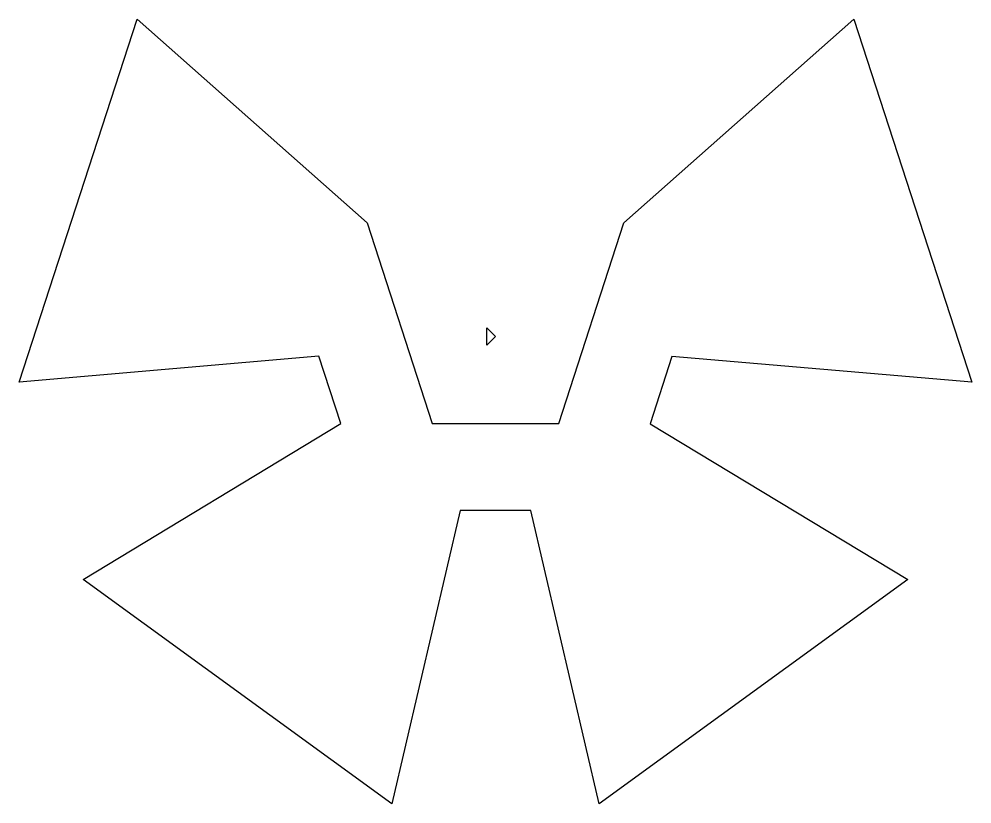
# Model space of a CAD drawing. Extents: x -5.5 to 5.5, y -5.4 to 3.6.
import ezdxf

# ---------------------------------------------------------------- set-up
doc = ezdxf.new("R2010")
doc.units = 0
doc.layers.add('MAGNET', color=3, linetype='CONTINUOUS')

msp = doc.modelspace()

# ---------------------------------------------------------------- linework, layer by layer
at = {"layer": 'MAGNET'}
msp.add_lwpolyline([(-4.119, 3.644), (-1.476, 1.306), (-0.727, -1), (0.727, -1), (1.476, 1.306), (4.119, 3.644), (5.475, -0.527), (2.028, -0.231), (1.776, -1.005), (4.739, -2.791), (1.19, -5.37), (0.407, -2), (-0.407, -2), (-1.19, -5.37), (-4.739, -2.791), (-1.777, -1.002), (-2.029, -0.227), (-5.475, -0.527), (-4.119, 3.644)], dxfattribs=at)
for points in [[(-0.1, 0.1), (-0.1, 0.1), (-0.1, 0.1), (-0.1, 0.1), (-0.1, 0.1)], [(-0.1, 0.1), (0, 0), (-0.1, -0.1), (-0.1, 0.1)]]:
    msp.add_lwpolyline(points, close=True, dxfattribs=at)

doc.saveas('drawing.dxf')
